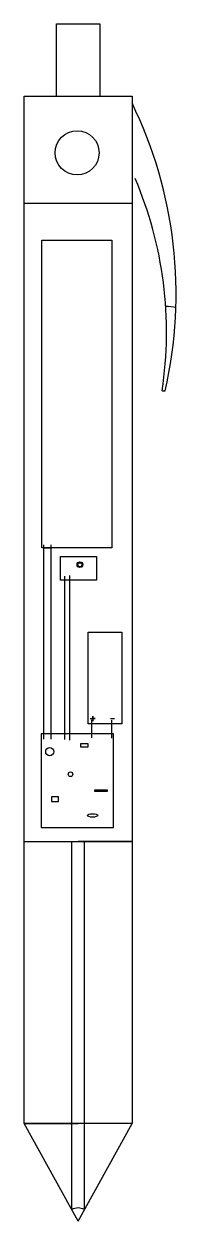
# Model space of a CAD drawing. Header units: millimetres. Extents: x 129012 to 133518, y 31228 to 34568.
# Drawn here: x 133095 to 133518, y 31228 to 34549 of the extents above.
import ezdxf

# ---------------------------------------------------------------- set-up
doc = ezdxf.new("R2010")
doc.units = ezdxf.units.MM

msp = doc.modelspace()

# ---------------------------------------------------------------- linework, layer by layer
for p, q in [((133185.4, 34349.3), (133185.4, 34549.3)), ((133185.4, 34549.3), (133305.4, 34549.3)), ((133305.4, 34549.3), (133305.4, 34349.3)), ((133095.1, 31499.3), (133095.1, 34349.3)), ((133095.1, 34349.3), (133395.1, 34349.3)), ((133095.4, 34349.3), (133185.4, 34349.3)), ((133395.1, 34349.3), (133395.1, 31499.3)), ((133094.5, 34052.1), (133394.5, 34052.1)), ((133150.3, 32564.9), (133150.3, 33103.9)), ((133150.3, 33095.6), (133156.1, 33095.6)), ((133156.1, 33095.6), (133169.1, 33095.6)), ((133169.1, 33103.9), (133169.1, 32565.5)), ((133207.7, 33017.5), (133207.7, 32564.2)), ((133221.2, 33018.8), (133221.2, 32562.1)), ((133279, 32622.2), (133293, 32622.2)), ((133282.3, 32618.9), (133282.3, 32568.9)), ((133286, 32622.2), (133286, 32629.2)), ((133286, 32629.2), (133286, 32615.2)), ((133293, 32622.2), (133286, 32622.2)), ((133335.4, 32622.7), (133346, 32622.7)), ((133338, 32617.9), (133338, 32567.9)), ((133095.7, 32281.4), (133395.7, 32281.4)), ((133227.5, 31260), (133227.5, 32281.2)), ((133395.7, 32281.4), (133245.7, 32281.4)), ((133262.6, 31260), (133262.6, 32281.4)), ((133395.1, 31499.3), (133095.1, 31499.3)), ((133095.1, 31499.3), (133245.1, 31499.3)), ((133095.1, 31499.3), (133245.1, 31499.3)), ((133095.1, 31499.3), (133245.1, 31499.3)), ((133245.1, 31228.3), (133095.1, 31499.3)), ((133245.1, 31228.3), (133395.1, 31499.3))]:
    msp.add_line(p, q)
for points in [[(133144.7, 33949.6), (133338.9, 33949.6), (133338.9, 33095.7), (133144.7, 33095.7)], [(133196.1, 33072), (133296, 33072), (133296, 33006.4), (133196.1, 33006.4)], [(133272.8, 32861.9), (133366.6, 32861.9), (133366.6, 32607.5), (133272.8, 32607.5)], [(133142.3, 32319.9), (133343.3, 32319.9), (133343.3, 32580.2), (133142.3, 32580.2)], [(133253.2, 32552.8), (133272.5, 32552.8), (133272.5, 32543.2), (133253.2, 32543.2)], [(133291.8, 32424.3), (133325.6, 32424.3), (133325.6, 32419.5), (133291.8, 32419.5)], [(133190.5, 32405), (133171.2, 32405), (133171.2, 32392.2), (133190.5, 32392.2)]]:
    msp.add_lwpolyline(points, close=True)
for centre, radius in [((133242.5, 34191.6), 61.1), ((133250.3, 33049.2), 8), ((133250.2, 33049), 5.65), ((133166.4, 32530.4), 11.3), ((133224.2, 32467.8), 6.39)]:
    msp.add_circle(centre, radius)
for centre, radius, start, end in [((132309.5, 33799.8), 1208.2, 347.16, 26.0351), ((132406.7, 33694.3), 1084.4, 351.3798, 23.1674), ((133489.6, 33648.5), 117.2, 76.4125, 90.4349), ((133489.6, 33648.5), 117.2, 264.7234, 268.9781), ((133245.1, 31228.3), 36.2, 61.0388, 118.9612)]:
    msp.add_arc(centre, radius, start, end)
msp.add_ellipse((133285.4, 32353.6), major_axis=(14.5, 0), ratio=0.333079)

doc.saveas('drawing.dxf')
